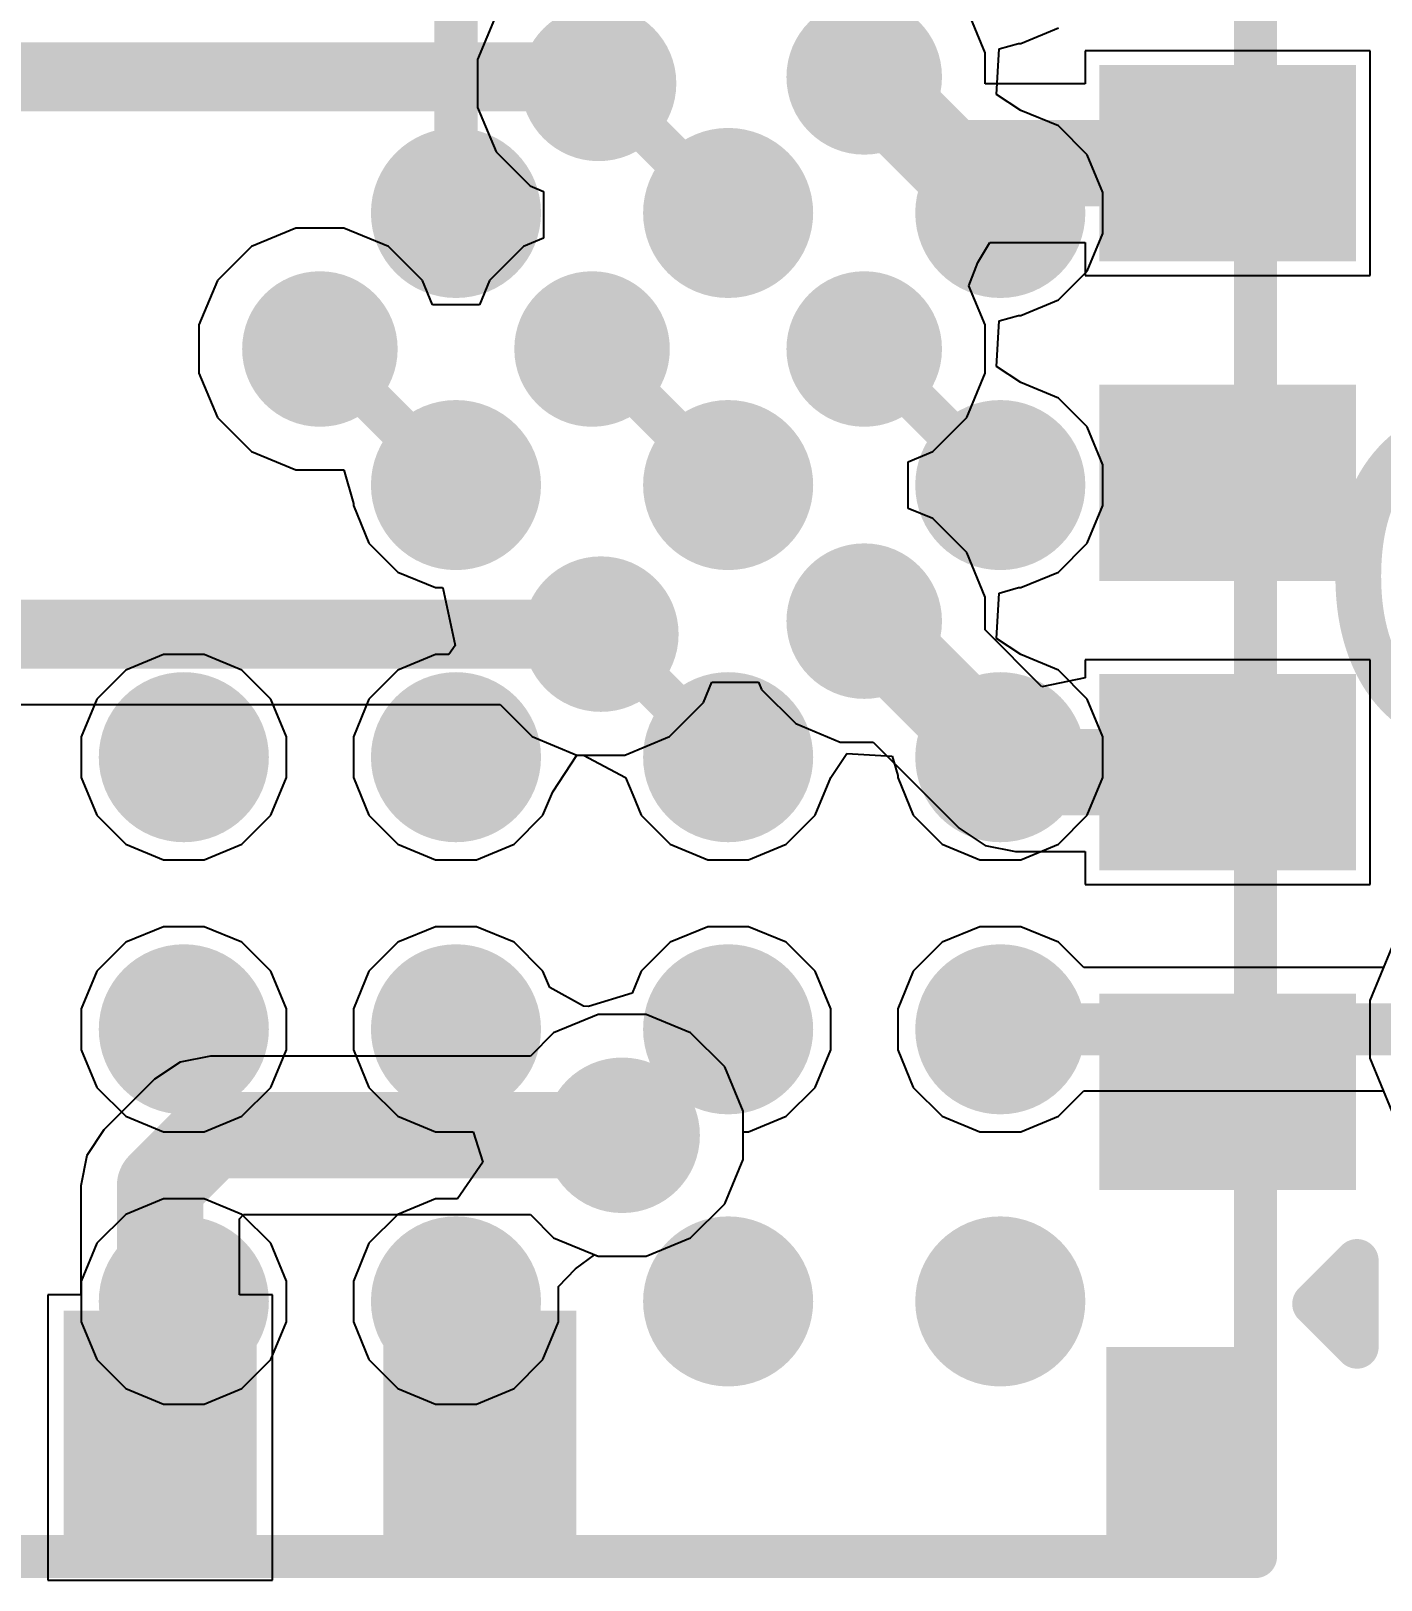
# Model space of a CAD drawing. Header units: millimetres. Extents: x -12 to 5428, y 0 to 5422.
# Drawn here: x 30.658 to 34.626, y 3.894 to 8.448 of the extents above; entities that cross this region are included whole.
import ezdxf

# ---------------------------------------------------------------- set-up
doc = ezdxf.new("R2010")
doc.units = ezdxf.units.MM
for name, color, linetype in [('BottomLayer', 5, 'Continuous'), ('BottomPaste', 16, 'Continuous'), ('BottomSolder', 6, 'Continuous'), ('TopLayer', 1, 'Continuous'), ('TopOverlay', 2, 'Continuous'), ('TopPaste', 8, 'Continuous'), ('TopSolder', 216, 'Continuous'), ('ViaHoleLayer', 16, 'Continuous')]:
    doc.layers.add(name, color=color, linetype=linetype)
doc.styles.add('Arial', font='', dxfattribs={"height": 0.2})
doc.styles.get('Arial').set_extended_font_data('Arial')

# ---------------------------------------------------------------- blocks, each defined once
blk = doc.blocks.new('180_FCBGA__15X15__2')
at = {"layer": 'TopLayer'}
h = blk.add_hatch(color=1, dxfattribs=at)
edge = h.paths.add_edge_path()
edge.add_arc((-6.79999656, 6.800001640000001), 0.1999996, 0, 360)
h = blk.add_hatch(color=1, dxfattribs=at)
edge = h.paths.add_edge_path()
edge.add_arc((-5.99999816, 6.800001640000001), 0.1999996, 0, 360)
h = blk.add_hatch(color=1, dxfattribs=at)
edge = h.paths.add_edge_path()
edge.add_arc((-5.199997219999999, 6.800001640000001), 0.1999996, 0, 360)
h = blk.add_hatch(color=1, dxfattribs=at)
edge = h.paths.add_edge_path()
edge.add_arc((-4.39999628, 6.800001640000001), 0.1999996, 0, 360)
h = blk.add_hatch(color=1, dxfattribs=at)
edge = h.paths.add_edge_path()
edge.add_arc((-6.79999656, 6.00000324), 0.1999996, 0, 360)
h = blk.add_hatch(color=1, dxfattribs=at)
edge = h.paths.add_edge_path()
edge.add_arc((-5.99999816, 6.00000324), 0.1999996, 0, 360)
h = blk.add_hatch(color=1, dxfattribs=at)
edge = h.paths.add_edge_path()
edge.add_arc((-5.199997219999999, 6.00000324), 0.1999996, 0, 360)
h = blk.add_hatch(color=1, dxfattribs=at)
edge = h.paths.add_edge_path()
edge.add_arc((-4.39999628, 6.00000324), 0.1999996, 0, 360)
h = blk.add_hatch(color=1, dxfattribs=at)
edge = h.paths.add_edge_path()
edge.add_arc((-6.79999656, 5.2000023), 0.1999996, 0, 360)
h = blk.add_hatch(color=1, dxfattribs=at)
edge = h.paths.add_edge_path()
edge.add_arc((-5.99999816, 5.2000023), 0.1999996, 0, 360)
h = blk.add_hatch(color=1, dxfattribs=at)
edge = h.paths.add_edge_path()
edge.add_arc((-5.199997219999999, 5.2000023), 0.1999996, 0, 360)
h = blk.add_hatch(color=1, dxfattribs=at)
edge = h.paths.add_edge_path()
edge.add_arc((-4.39999628, 5.2000023), 0.1999996, 0, 360)
h = blk.add_hatch(color=1, dxfattribs=at)
edge = h.paths.add_edge_path()
edge.add_arc((-6.79999656, 4.40000136), 0.1999996, 0, 360)
h = blk.add_hatch(color=1, dxfattribs=at)
edge = h.paths.add_edge_path()
edge.add_arc((-5.99999816, 4.40000136), 0.1999996, 0, 360)
h = blk.add_hatch(color=1, dxfattribs=at)
edge = h.paths.add_edge_path()
edge.add_arc((-5.199997219999999, 4.40000136), 0.1999996, 0, 360)
h = blk.add_hatch(color=1, dxfattribs=at)
edge = h.paths.add_edge_path()
edge.add_arc((-6.79999656, 3.60000296), 0.1999996, 0, 360)
h = blk.add_hatch(color=1, dxfattribs=at)
edge = h.paths.add_edge_path()
edge.add_arc((-5.99999816, 3.60000296), 0.1999996, 0, 360)
h = blk.add_hatch(color=1, dxfattribs=at)
edge = h.paths.add_edge_path()
edge.add_arc((-5.199997219999999, 3.60000296), 0.1999996, 0, 360)
at = {"layer": 'TopOverlay'}
blk.add_hatch(color=2, dxfattribs=at).paths.add_polyline_path([(-7.549977279999999, 6.9341873), (-7.11197968, 6.9341873), (-7.11197968, 7.549984899999999), (-7.549977279999999, 7.549984899999999)])
at = {"layer": 'TopPaste'}
h = blk.add_hatch(color=8, dxfattribs=at)
edge = h.paths.add_edge_path()
edge.add_arc((-6.79999656, 6.800001640000001), 0.1999996, 0, 360)
h = blk.add_hatch(color=8, dxfattribs=at)
edge = h.paths.add_edge_path()
edge.add_arc((-5.99999816, 6.800001640000001), 0.1999996, 0, 360)
h = blk.add_hatch(color=8, dxfattribs=at)
edge = h.paths.add_edge_path()
edge.add_arc((-5.199997219999999, 6.800001640000001), 0.1999996, 0, 360)
h = blk.add_hatch(color=8, dxfattribs=at)
edge = h.paths.add_edge_path()
edge.add_arc((-4.39999628, 6.800001640000001), 0.1999996, 0, 360)
h = blk.add_hatch(color=8, dxfattribs=at)
edge = h.paths.add_edge_path()
edge.add_arc((-6.79999656, 6.00000324), 0.1999996, 0, 360)
h = blk.add_hatch(color=8, dxfattribs=at)
edge = h.paths.add_edge_path()
edge.add_arc((-5.99999816, 6.00000324), 0.1999996, 0, 360)
h = blk.add_hatch(color=8, dxfattribs=at)
edge = h.paths.add_edge_path()
edge.add_arc((-5.199997219999999, 6.00000324), 0.1999996, 0, 360)
h = blk.add_hatch(color=8, dxfattribs=at)
edge = h.paths.add_edge_path()
edge.add_arc((-4.39999628, 6.00000324), 0.1999996, 0, 360)
h = blk.add_hatch(color=8, dxfattribs=at)
edge = h.paths.add_edge_path()
edge.add_arc((-6.79999656, 5.2000023), 0.1999996, 0, 360)
h = blk.add_hatch(color=8, dxfattribs=at)
edge = h.paths.add_edge_path()
edge.add_arc((-5.99999816, 5.2000023), 0.1999996, 0, 360)
h = blk.add_hatch(color=8, dxfattribs=at)
edge = h.paths.add_edge_path()
edge.add_arc((-5.199997219999999, 5.2000023), 0.1999996, 0, 360)
h = blk.add_hatch(color=8, dxfattribs=at)
edge = h.paths.add_edge_path()
edge.add_arc((-4.39999628, 5.2000023), 0.1999996, 0, 360)
h = blk.add_hatch(color=8, dxfattribs=at)
edge = h.paths.add_edge_path()
edge.add_arc((-6.79999656, 4.40000136), 0.1999996, 0, 360)
h = blk.add_hatch(color=8, dxfattribs=at)
edge = h.paths.add_edge_path()
edge.add_arc((-5.99999816, 4.40000136), 0.1999996, 0, 360)
h = blk.add_hatch(color=8, dxfattribs=at)
edge = h.paths.add_edge_path()
edge.add_arc((-5.199997219999999, 4.40000136), 0.1999996, 0, 360)
h = blk.add_hatch(color=8, dxfattribs=at)
edge = h.paths.add_edge_path()
edge.add_arc((-6.79999656, 3.60000296), 0.1999996, 0, 360)
h = blk.add_hatch(color=8, dxfattribs=at)
edge = h.paths.add_edge_path()
edge.add_arc((-5.99999816, 3.60000296), 0.1999996, 0, 360)
h = blk.add_hatch(color=8, dxfattribs=at)
edge = h.paths.add_edge_path()
edge.add_arc((-5.199997219999999, 3.60000296), 0.1999996, 0, 360)
at = {"layer": 'TopOverlay', "const_width": 0.127}
for points in [[(-7.5499976, 7.55000268), (-7.5499976, -7.5499976)], [(7.55000268, 7.55000268), (-7.5499976, 7.55000268)], [(-7.721597459999999, 6.80720254), (-7.84859746, 6.93420254)], [(-7.84859746, 6.93420254), (-7.84859746, 6.68020254)], [(-7.721597459999999, 6.80720254), (-7.84859746, 6.68020254)]]:
    blk.add_lwpolyline(points, dxfattribs=at)
at = {"layer": 'TopOverlay', "const_width": 0.0635}
for points in [[(-7.581747599999999, 7.55000268, 1), (-7.518247599999999, 7.55000268, 1)], [(-7.581747599999999, 7.55000268, 1), (-7.518247599999999, 7.55000268, 1)], [(-7.88034746, 6.93420254, 1), (-7.81684746, 6.93420254, 1)], [(-7.88034746, 6.93420254, 1), (-7.81684746, 6.93420254, 1)], [(-7.75334746, 6.80720254, 1), (-7.68984746, 6.80720254, 1)], [(-7.75334746, 6.80720254, 1), (-7.68984746, 6.80720254, 1)], [(-7.88034746, 6.68020254, 1), (-7.81684746, 6.68020254, 1)], [(-7.88034746, 6.68020254, 1), (-7.81684746, 6.68020254, 1)]]:
    blk.add_lwpolyline(points, format="xyb", close=True, dxfattribs=at)
at = {"layer": 'TopSolder'}
for points, const_width in [([(-6.674995539999999, 6.800001640000001, 1), (-6.924997579999999, 6.800001640000001, 1)], 0.2499995), ([(-5.87499714, 6.800001640000001, 1), (-6.12499918, 6.800001640000001, 1)], 0.2499995), ([(-5.0749962, 6.800001640000001, 1), (-5.324998239999999, 6.800001640000001, 1)], 0.2499995), ([(-4.27499526, 6.800001640000001, 1), (-4.5249973, 6.800001640000001, 1)], 0.2499995), ([(-6.98749682, 6.800001640000001, 1), (-6.86249834, 6.800001640000001, 1)], 0.12499848), ([(-6.73749478, 6.800001640000001, 1), (-6.6124963, 6.800001640000001, 1)], 0.12499848), ([(-6.18749842, 6.800001640000001, 1), (-6.062499939999999, 6.800001640000001, 1)], 0.12499848), ([(-5.937496379999999, 6.800001640000001, 1), (-5.812497899999999, 6.800001640000001, 1)], 0.12499848), ([(-5.38749748, 6.800001640000001, 1), (-5.262499, 6.800001640000001, 1)], 0.12499848), ([(-5.137495439999999, 6.800001640000001, 1), (-5.01249696, 6.800001640000001, 1)], 0.12499848), ([(-4.58749654, 6.800001640000001, 1), (-4.46249806, 6.800001640000001, 1)], 0.12499848), ([(-4.337494499999999, 6.800001640000001, 1), (-4.21249602, 6.800001640000001, 1)], 0.12499848), ([(-6.674995539999999, 6.00000324, 1), (-6.924997579999999, 6.00000324, 1)], 0.2499995), ([(-5.87499714, 6.00000324, 1), (-6.12499918, 6.00000324, 1)], 0.2499995), ([(-5.0749962, 6.00000324, 1), (-5.324998239999999, 6.00000324, 1)], 0.2499995), ([(-4.27499526, 6.00000324, 1), (-4.5249973, 6.00000324, 1)], 0.2499995), ([(-6.98749682, 6.00000324, 1), (-6.86249834, 6.00000324, 1)], 0.12499848), ([(-6.73749478, 6.00000324, 1), (-6.6124963, 6.00000324, 1)], 0.12499848), ([(-6.18749842, 6.00000324, 1), (-6.062499939999999, 6.00000324, 1)], 0.12499848), ([(-5.937496379999999, 6.00000324, 1), (-5.812497899999999, 6.00000324, 1)], 0.12499848), ([(-5.38749748, 6.00000324, 1), (-5.262499, 6.00000324, 1)], 0.12499848), ([(-5.137495439999999, 6.00000324, 1), (-5.01249696, 6.00000324, 1)], 0.12499848), ([(-4.58749654, 6.00000324, 1), (-4.46249806, 6.00000324, 1)], 0.12499848), ([(-4.337494499999999, 6.00000324, 1), (-4.21249602, 6.00000324, 1)], 0.12499848), ([(-6.674995539999999, 5.2000023, 1), (-6.924997579999999, 5.2000023, 1)], 0.2499995), ([(-5.87499714, 5.2000023, 1), (-6.12499918, 5.2000023, 1)], 0.2499995), ([(-5.0749962, 5.2000023, 1), (-5.324998239999999, 5.2000023, 1)], 0.2499995), ([(-4.27499526, 5.2000023, 1), (-4.5249973, 5.2000023, 1)], 0.2499995), ([(-6.98749682, 5.2000023, 1), (-6.86249834, 5.2000023, 1)], 0.12499848), ([(-6.73749478, 5.2000023, 1), (-6.6124963, 5.2000023, 1)], 0.12499848), ([(-6.18749842, 5.2000023, 1), (-6.062499939999999, 5.2000023, 1)], 0.12499848), ([(-5.937496379999999, 5.2000023, 1), (-5.812497899999999, 5.2000023, 1)], 0.12499848), ([(-5.38749748, 5.2000023, 1), (-5.262499, 5.2000023, 1)], 0.12499848), ([(-5.137495439999999, 5.2000023, 1), (-5.01249696, 5.2000023, 1)], 0.12499848), ([(-4.58749654, 5.2000023, 1), (-4.46249806, 5.2000023, 1)], 0.12499848), ([(-4.337494499999999, 5.2000023, 1), (-4.21249602, 5.2000023, 1)], 0.12499848), ([(-6.674995539999999, 4.40000136, 1), (-6.924997579999999, 4.40000136, 1)], 0.2499995), ([(-5.87499714, 4.40000136, 1), (-6.12499918, 4.40000136, 1)], 0.2499995), ([(-5.0749962, 4.40000136, 1), (-5.324998239999999, 4.40000136, 1)], 0.2499995), ([(-6.98749682, 4.40000136, 1), (-6.86249834, 4.40000136, 1)], 0.12499848), ([(-6.73749478, 4.40000136, 1), (-6.6124963, 4.40000136, 1)], 0.12499848), ([(-6.18749842, 4.40000136, 1), (-6.062499939999999, 4.40000136, 1)], 0.12499848), ([(-5.937496379999999, 4.40000136, 1), (-5.812497899999999, 4.40000136, 1)], 0.12499848), ([(-5.38749748, 4.40000136, 1), (-5.262499, 4.40000136, 1)], 0.12499848), ([(-5.137495439999999, 4.40000136, 1), (-5.01249696, 4.40000136, 1)], 0.12499848), ([(-6.674995539999999, 3.60000296, 1), (-6.924997579999999, 3.60000296, 1)], 0.2499995), ([(-5.87499714, 3.60000296, 1), (-6.12499918, 3.60000296, 1)], 0.2499995), ([(-5.0749962, 3.60000296, 1), (-5.324998239999999, 3.60000296, 1)], 0.2499995), ([(-6.98749682, 3.60000296, 1), (-6.86249834, 3.60000296, 1)], 0.12499848), ([(-6.73749478, 3.60000296, 1), (-6.6124963, 3.60000296, 1)], 0.12499848), ([(-6.18749842, 3.60000296, 1), (-6.062499939999999, 3.60000296, 1)], 0.12499848), ([(-5.937496379999999, 3.60000296, 1), (-5.812497899999999, 3.60000296, 1)], 0.12499848), ([(-5.38749748, 3.60000296, 1), (-5.262499, 3.60000296, 1)], 0.12499848), ([(-5.137495439999999, 3.60000296, 1), (-5.01249696, 3.60000296, 1)], 0.12499848)]:
    blk.add_lwpolyline(points, format="xyb", close=True, dxfattribs=dict(at, const_width=const_width))
blk = doc.blocks.new('R___0402_B_83')
at = {"layer": 'BottomLayer'}
for points in [[(-0.2412872999999999, 0.3175177799999999), (-0.2412873000000001, -0.31748222), (-0.6984872999999999, -0.3174822199999999), (-0.6984872999999999, 0.31751778)], [(0.6985127, 0.3175177799999999), (0.6985127, -0.31748222), (0.2413126999999999, -0.3174822199999999), (0.2413127000000001, 0.31751778)]]:
    blk.add_hatch(color=5, dxfattribs=at).paths.add_polyline_path(points)
at = {"layer": 'BottomPaste'}
for points in [[(-0.2412872999999999, 0.3175177799999999), (-0.2412873000000001, -0.31748222), (-0.6984872999999999, -0.3174822199999999), (-0.6984872999999999, 0.31751778)], [(0.6985127, 0.3175177799999999), (0.6985127, -0.31748222), (0.2413126999999999, -0.3174822199999999), (0.2413127000000001, 0.31751778)]]:
    blk.add_hatch(color=16, dxfattribs=at).paths.add_polyline_path(points)
at = {"layer": 'BottomSolder'}
for points in [[(-0.1862861399999999, 0.3725189399999999), (-0.1862861400000001, -0.37248338), (-0.75348846, -0.3724833799999999), (-0.75348846, 0.3725189400000001)], [(0.7535138599999999, 0.3725189399999999), (0.7535138599999999, -0.37248338), (0.1863115399999999, -0.3724833799999999), (0.1863115400000001, 0.3725189400000001)]]:
    blk.add_hatch(color=6, dxfattribs=at).paths.add_polyline_path(points)
blk = doc.blocks.new('C___0402_B_145')
at = {"layer": 'BottomLayer'}
for points in [[(-0.24128222, 0.31751524), (-0.24128222, -0.31748476), (-0.6984822199999999, -0.31748476), (-0.6984822199999999, 0.31751524)], [(0.69851778, 0.31751524), (0.69851778, -0.31748476), (0.24131778, -0.31748476), (0.24131778, 0.31751524)]]:
    blk.add_hatch(color=5, dxfattribs=at).paths.add_polyline_path(points)
at = {"layer": 'BottomPaste'}
for points in [[(-0.24128222, 0.31751524), (-0.24128222, -0.31748476), (-0.6984822199999999, -0.31748476), (-0.6984822199999999, 0.31751524)], [(0.69851778, 0.31751524), (0.69851778, -0.31748476), (0.24131778, -0.31748476), (0.24131778, 0.31751524)]]:
    blk.add_hatch(color=16, dxfattribs=at).paths.add_polyline_path(points)
at = {"layer": 'BottomSolder'}
for points in [[(-0.18128234, 0.37751512), (-0.18128234, -0.37748464), (-0.7584820999999999, -0.37748464), (-0.7584820999999999, 0.37751512)], [(0.75851766, 0.37751512), (0.75851766, -0.37748464), (0.1813179, -0.37748464), (0.1813178999999999, 0.37751512)]]:
    blk.add_hatch(color=6, dxfattribs=at).paths.add_polyline_path(points)
blk = doc.blocks.new('C___0402_B_146')
at = {"layer": 'BottomLayer'}
for points in [[(-0.2412873, 0.31751524), (-0.2412873, -0.31748476), (-0.6984872999999999, -0.31748476), (-0.6984872999999999, 0.31751524)], [(0.6985127, 0.31751524), (0.6985127, -0.31748476), (0.2413127, -0.31748476), (0.2413126999999999, 0.31751524)]]:
    blk.add_hatch(color=5, dxfattribs=at).paths.add_polyline_path(points)
at = {"layer": 'BottomPaste'}
for points in [[(-0.2412873, 0.31751524), (-0.2412873, -0.31748476), (-0.6984872999999999, -0.31748476), (-0.6984872999999999, 0.31751524)], [(0.6985127, 0.31751524), (0.6985127, -0.31748476), (0.2413127, -0.31748476), (0.2413126999999999, 0.31751524)]]:
    blk.add_hatch(color=16, dxfattribs=at).paths.add_polyline_path(points)
at = {"layer": 'BottomSolder'}
for points in [[(-0.18128742, 0.37751512), (-0.1812874199999999, -0.37748464), (-0.75848718, -0.37748464), (-0.75848718, 0.37751512)], [(0.7585125799999999, 0.37751512), (0.7585125799999999, -0.37748464), (0.18131282, -0.37748464), (0.18131282, 0.37751512)]]:
    blk.add_hatch(color=6, dxfattribs=at).paths.add_polyline_path(points)

msp = doc.modelspace()

# ---------------------------------------------------------------- hatches: boundary and pattern name
at = {"layer": 'BottomLayer'}
h = msp.add_hatch(color=5, dxfattribs=at)
edge = h.paths.add_edge_path()
edge.add_arc((32.32631076, 8.29369436), 0.2286, 0, 360)
h = msp.add_hatch(color=5, dxfattribs=at)
edge = h.paths.add_edge_path()
edge.add_arc((33.10720836, 8.312795159999999), 0.2286, 0, 360)
h = msp.add_hatch(color=5, dxfattribs=at)
edge = h.paths.add_edge_path()
edge.add_arc((31.50721155999999, 7.512796760000001), 0.2286, 0, 360)
h = msp.add_hatch(color=5, dxfattribs=at)
edge = h.paths.add_edge_path()
edge.add_arc((32.30720996, 7.512796760000001), 0.2286, 0, 360)
h = msp.add_hatch(color=5, dxfattribs=at)
edge = h.paths.add_edge_path()
edge.add_arc((33.10720836, 7.512796760000001), 0.2286, 0, 360)
h = msp.add_hatch(color=5, dxfattribs=at)
edge = h.paths.add_edge_path()
edge.add_arc((33.10720836, 6.71279836), 0.2286, 0, 360)
h = msp.add_hatch(color=5, dxfattribs=at)
edge = h.paths.add_edge_path()
edge.add_arc((32.33301636, 6.674596759999999), 0.2286, 0, 360)
h = msp.add_hatch(color=5, dxfattribs=at)
edge = h.paths.add_edge_path()
edge.add_arc((32.39559434, 5.20118594), 0.2286, 0, 360)
at = {"layer": 'TopLayer'}
h = msp.add_hatch(color=1, dxfattribs=at)
edge = h.paths.add_edge_path()
edge.add_arc((32.32631076, 8.29369436), 0.2286, 0, 360)
h = msp.add_hatch(color=1, dxfattribs=at)
edge = h.paths.add_edge_path()
edge.add_arc((33.10720836, 8.312795159999999), 0.2286, 0, 360)
h = msp.add_hatch(color=1, dxfattribs=at)
edge = h.paths.add_edge_path()
edge.add_arc((31.50721155999999, 7.512796760000001), 0.2286, 0, 360)
h = msp.add_hatch(color=1, dxfattribs=at)
edge = h.paths.add_edge_path()
edge.add_arc((32.30720996, 7.512796760000001), 0.2286, 0, 360)
h = msp.add_hatch(color=1, dxfattribs=at)
edge = h.paths.add_edge_path()
edge.add_arc((33.10720836, 7.512796760000001), 0.2286, 0, 360)
h = msp.add_hatch(color=1, dxfattribs=at)
edge = h.paths.add_edge_path()
edge.add_arc((33.10720836, 6.71279836), 0.2286, 0, 360)
h = msp.add_hatch(color=1, dxfattribs=at)
edge = h.paths.add_edge_path()
edge.add_arc((32.33301636, 6.674596759999999), 0.2286, 0, 360)
h = msp.add_hatch(color=1, dxfattribs=at)
edge = h.paths.add_edge_path()
edge.add_arc((32.39559434, 5.20118594), 0.2286, 0, 360)
at = {"layer": 'ViaHoleLayer'}
h = msp.add_hatch(color=16, dxfattribs=at)
edge = h.paths.add_edge_path()
edge.add_arc((32.32631076, 8.29369436), 0.1016, 0, 360)
h = msp.add_hatch(color=16, dxfattribs=at)
edge = h.paths.add_edge_path()
edge.add_arc((33.10720836, 8.312795159999999), 0.1016, 0, 360)
h = msp.add_hatch(color=16, dxfattribs=at)
edge = h.paths.add_edge_path()
edge.add_arc((31.50721155999999, 7.512796760000001), 0.1016, 0, 360)
h = msp.add_hatch(color=16, dxfattribs=at)
edge = h.paths.add_edge_path()
edge.add_arc((32.30720996, 7.512796760000001), 0.1016, 0, 360)
h = msp.add_hatch(color=16, dxfattribs=at)
edge = h.paths.add_edge_path()
edge.add_arc((33.10720836, 7.512796760000001), 0.1016, 0, 360)
h = msp.add_hatch(color=16, dxfattribs=at)
edge = h.paths.add_edge_path()
edge.add_arc((33.10720836, 6.71279836), 0.1016, 0, 360)
h = msp.add_hatch(color=16, dxfattribs=at)
edge = h.paths.add_edge_path()
edge.add_arc((32.33301636, 6.674596759999999), 0.1016, 0, 360)
h = msp.add_hatch(color=16, dxfattribs=at)
edge = h.paths.add_edge_path()
edge.add_arc((32.39559434, 5.20118594), 0.1016, 0, 360)

# ---------------------------------------------------------------- linework, layer by layer
at = {"layer": 'BottomLayer'}
for p, q in [((33.46280836, 8.38352908), (33.4086708, 8.51422732)), ((33.46280836, 8.29197478), (33.46280836, 8.38352908)), ((34.59478476, 8.38909676), (33.75658476, 8.38909676)), ((33.75658476, 8.38909676), (33.75658476, 8.29197478)), ((34.59478476, 7.728696759999999), (34.59478476, 8.38909676)), ((33.75658476, 8.29197478), (33.46280836, 8.29197478)), ((33.44074845999999, 7.766855179999999), (33.47668692, 7.82581874)), ((33.47668692, 7.82581874), (33.75658476, 7.82581874)), ((33.75658476, 7.82581874), (33.75658476, 7.728696759999999)), ((33.41505382, 7.69881874), (33.44074845999999, 7.766855179999999)), ((33.46280836, 7.58353068), (33.41505382, 7.69881874)), ((33.75658476, 7.728696759999999), (34.59478476, 7.728696759999999)), ((33.46280836, 7.442062839999999), (33.46280836, 7.58353068)), ((33.4086708, 7.3113646), (33.46280836, 7.442062839999999)), ((33.30864052, 7.21133432), (33.4086708, 7.3113646)), ((33.2366874, 7.181529960000001), (33.30864052, 7.21133432)), ((33.2366874, 7.04406516), (33.2366874, 7.181529960000001)), ((33.30864052, 7.0142608), (33.2366874, 7.04406516)), ((33.4086708, 6.914230519999999), (33.30864052, 7.0142608)), ((33.46280836, 6.783532279999999), (33.4086708, 6.914230519999999)), ((33.46280836, 6.68681924), (33.46280836, 6.783532279999999)), ((33.62958475999999, 6.520042839999999), (33.46280836, 6.68681924)), ((34.59478476, 6.598701559999999), (33.75658476, 6.598701559999999)), ((33.75658476, 6.598701559999999), (33.75658476, 6.54615658)), ((34.59478476, 5.93830156), (34.59478476, 6.598701559999999)), ((32.6344788, 6.4731646), (32.65929206, 6.533067959999999)), ((32.65929206, 6.533067959999999), (32.79675686, 6.533067959999999)), ((32.79675686, 6.533067959999999), (32.80574592, 6.511366199999999)), ((33.75658476, 6.54615658), (33.62958475999999, 6.520042839999999)), ((30.14978476, 6.467416579999999), (32.03730194, 6.467416579999999)), ((32.03730194, 6.467416579999999), (32.1315842, 6.373134319999999)), ((32.53444852, 6.373134319999999), (32.6344788, 6.4731646)), ((32.80574592, 6.511366199999999), (32.9057762, 6.411335919999999)), ((32.9057762, 6.411335919999999), (33.03647444, 6.357198359999999)), ((32.1315842, 6.373134319999999), (32.26228244, 6.31899676)), ((32.40375028, 6.31899676), (32.53444852, 6.373134319999999)), ((33.03647444, 6.357198359999999), (33.13318748, 6.357198359999999)), ((33.13318748, 6.357198359999999), (33.38669471999999, 6.10369112)), ((32.26228244, 6.31899676), (32.40375028, 6.31899676)), ((33.38669471999999, 6.10369112), (33.46230798, 6.053165439999999)), ((33.46230798, 6.053165439999999), (33.55150516, 6.035423539999999)), ((33.55150516, 6.035423539999999), (33.75658476, 6.035423539999999)), ((33.75658476, 6.035423539999999), (33.75658476, 5.93830156)), ((33.75658476, 5.93830156), (34.59478476, 5.93830156)), ((34.65839652, 5.7546748), (34.59338776, 5.59773582)), ((32.32486041999999, 5.556785939999999), (32.19416218, 5.502648379999999)), ((32.46632826, 5.556785939999999), (32.32486041999999, 5.556785939999999)), ((32.5970265, 5.502648379999999), (32.46632826, 5.556785939999999)), ((34.59338776, 5.59773582), (34.59338776, 5.4278657)), ((32.19416218, 5.502648379999999), (32.12577776, 5.43426396)), ((32.69705678, 5.4026181), (32.5970265, 5.502648379999999)), ((31.18610222, 5.43426396), (31.09690758, 5.416522059999999)), ((32.12577776, 5.43426396), (31.18610222, 5.43426396)), ((34.59338776, 5.4278657), (34.65839652, 5.270926719999999)), ((31.09690758, 5.416522059999999), (31.02129178, 5.365996379999999)), ((32.75119434, 5.27191986), (32.69705678, 5.4026181)), ((31.02129178, 5.365996379999999), (30.87250112, 5.21720572)), ((32.75119434, 5.13045202), (32.75119434, 5.27191986)), ((30.87250112, 5.21720572), (30.82197544, 5.141589919999999)), ((30.82197544, 5.141589919999999), (30.80423353999999, 5.05239528)), ((32.69705678, 4.99975378), (32.75119434, 5.13045202)), ((30.80423353999999, 5.05239528), (30.80423353999999, 4.73190316)), ((31.27038958, 4.955852419999999), (31.28264507999999, 4.96810792)), ((31.28264507999999, 4.96810792), (32.12577776, 4.96810792)), ((32.12577776, 4.96810792), (32.19416218, 4.899723499999999)), ((32.5970265, 4.899723499999999), (32.69705678, 4.99975378)), ((31.27038958, 4.73190316), (31.27038958, 4.955852419999999)), ((32.19416218, 4.899723499999999), (32.32486041999999, 4.845585939999999)), ((32.46632826, 4.845585939999999), (32.5970265, 4.899723499999999)), ((32.32486041999999, 4.845585939999999), (32.46632826, 4.845585939999999)), ((30.80423353999999, 4.73190316), (30.70711156, 4.73190316)), ((30.70711156, 4.73190316), (30.70711156, 3.89370316)), ((31.36751156, 4.73190316), (31.27038958, 4.73190316)), ((31.36751156, 3.89370316), (31.36751156, 4.73190316)), ((30.70711156, 3.89370316), (31.36751156, 3.89370316))]:
    msp.add_line(p, q, dxfattribs=at)
for points, const_width in [([(33.10720836, 8.312795159999999), (33.36110676, 8.05889676)], 0.254), ([(29.21872236, 8.312795159999999), (32.32184036, 8.312795159999999)], 0.2032), ([(33.36110676, 8.05889676), (34.17568476, 8.05889676)], 0.254), ([(33.10720836, 6.71279836), (33.55150516, 6.26850156)], 0.254), ([(30.14978476, 6.674596759999999), (32.33301636, 6.674596759999999)], 0.2032), ([(33.55150516, 6.26850156), (34.17568476, 6.26850156)], 0.254), ([(31.03731156, 5.05239528), (31.18610222, 5.20118594)], 0.254), ([(31.18610222, 5.20118594), (32.39559434, 5.20118594)], 0.254), ([(31.03731156, 4.312803160000001), (31.03731156, 5.05239528)], 0.254)]:
    msp.add_lwpolyline(points, dxfattribs=dict(at, const_width=const_width))
for points, const_width in [([(33.04370836, 8.312795159999999, 1), (33.17070836, 8.312795159999999, 1)], 0.127), ([(32.27104036, 8.312795159999999, 1), (32.37264036, 8.312795159999999, 1)], 0.1016), ([(33.29760676, 8.05889676, 1), (33.42460676, 8.05889676, 1)], 0.127), ([(33.29760676, 8.05889676, 1), (33.42460676, 8.05889676, 1)], 0.127), ([(34.11218476, 8.05889676, 1), (34.23918476, 8.05889676, 1)], 0.127), ([(33.04370836, 6.71279836, 1), (33.17070836, 6.71279836, 1)], 0.127), ([(32.28221636, 6.674596759999999, 1), (32.38381636, 6.674596759999999, 1)], 0.1016), ([(33.48800516, 6.26850156, 1), (33.61500516, 6.26850156, 1)], 0.127), ([(33.48800516, 6.26850156, 1), (33.61500516, 6.26850156, 1)], 0.127), ([(34.11218476, 6.26850156, 1), (34.23918476, 6.26850156, 1)], 0.127), ([(31.12260222, 5.20118594, 1), (31.24960222, 5.20118594, 1)], 0.127), ([(31.12260222, 5.20118594, 1), (31.24960222, 5.20118594, 1)], 0.127), ([(32.33209434, 5.20118594, 1), (32.45909434, 5.20118594, 1)], 0.127), ([(30.97381156, 5.05239528, 1), (31.10081156, 5.05239528, 1)], 0.127), ([(30.97381156, 5.05239528, 1), (31.10081156, 5.05239528, 1)], 0.127), ([(30.97381156, 4.312803160000001, 1), (31.10081156, 4.312803160000001, 1)], 0.127)]:
    msp.add_lwpolyline(points, format="xyb", close=True, dxfattribs=dict(at, const_width=const_width))
at = {"layer": 'TopLayer'}
for p, q in [((32.02484832, 8.49512652), (31.97071076, 8.36442828)), ((33.56718712, 8.41118206), (33.6780378, 8.457097639999999)), ((33.49644812, 8.26136524), (33.50417226, 8.395167359999999)), ((33.50417226, 8.395167359999999), (33.56107588, 8.41118206)), ((33.56107588, 8.41118206), (33.56718712, 8.41118206)), ((31.97071076, 8.36442828), (31.97071076, 8.22296044)), ((33.56718966, 8.21438032), (33.49644812, 8.26136524)), ((31.97071076, 8.22296044), (32.02484832, 8.0922622)), ((33.6780378, 8.16846474), (33.56718966, 8.21438032)), ((33.76287888, 8.083623659999999), (33.6780378, 8.16846474)), ((32.02484832, 8.0922622), (32.1248786, 7.99223192)), ((33.80879446, 7.97277298), (33.76287888, 8.083623659999999)), ((32.1248786, 7.99223192), (32.16422574, 7.975935279999999)), ((32.16422574, 7.975935279999999), (32.16422574, 7.83846794)), ((33.80879446, 7.85278846), (33.80879446, 7.97277298)), ((31.43647764, 7.86839676), (31.3057794, 7.814259199999999)), ((31.57794548, 7.86839676), (31.43647764, 7.86839676)), ((31.70864372, 7.814259199999999), (31.57794548, 7.86839676)), ((32.16422574, 7.83846794), (32.1057778, 7.814259199999999)), ((33.76287888, 7.741937779999999), (33.80879446, 7.85278846)), ((31.3057794, 7.814259199999999), (31.20574912, 7.714228919999999)), ((31.808674, 7.714228919999999), (31.70864372, 7.814259199999999)), ((32.1057778, 7.814259199999999), (32.00574752, 7.714228919999999)), ((31.20574912, 7.714228919999999), (31.15161156, 7.58353068)), ((31.83847836, 7.642275799999999), (31.808674, 7.714228919999999)), ((32.00574752, 7.714228919999999), (31.97594316, 7.642275799999999)), ((33.6780378, 7.6570967), (33.76287888, 7.741937779999999)), ((33.56718712, 7.611181119999999), (33.6780378, 7.6570967)), ((31.97594316, 7.642275799999999), (31.83847836, 7.642275799999999)), ((33.50417226, 7.595168960000001), (33.56107334, 7.611181119999999)), ((33.56107334, 7.611181119999999), (33.56718712, 7.611181119999999)), ((31.15161156, 7.58353068), (31.15161156, 7.442062839999999)), ((33.49645066, 7.461366839999999), (33.50417226, 7.595168960000001)), ((31.15161156, 7.442062839999999), (31.20574912, 7.3113646)), ((33.56718966, 7.41438192), (33.49645066, 7.461366839999999)), ((33.6780378, 7.368466339999999), (33.56718966, 7.41438192)), ((33.76287888, 7.283625259999999), (33.6780378, 7.368466339999999)), ((31.20574912, 7.3113646), (31.3057794, 7.21133432)), ((33.80879446, 7.17277458), (33.76287888, 7.283625259999999)), ((31.3057794, 7.21133432), (31.43647764, 7.15719676)), ((31.43647764, 7.15719676), (31.57794294, 7.15719676)), ((31.57794294, 7.15719676), (31.60559592, 7.05889622)), ((33.80879446, 7.05279006), (33.80879446, 7.17277458)), ((31.60559592, 7.05889622), (31.60559592, 7.05279006)), ((31.60559592, 7.05279006), (31.6515115, 6.94193938)), ((33.76287888, 6.94193938), (33.80879446, 7.05279006)), ((31.6515115, 6.94193938), (31.73635258, 6.8570983)), ((33.6780378, 6.8570983), (33.76287888, 6.94193938)), ((31.73635258, 6.8570983), (31.84720326, 6.811182719999999)), ((33.56718712, 6.811182719999999), (33.6780378, 6.8570983)), ((31.84720326, 6.811182719999999), (31.86722862, 6.811182719999999)), ((31.86722862, 6.811182719999999), (31.86859514, 6.810364839999999)), ((31.86859514, 6.810364839999999), (31.90490952, 6.64070808)), ((33.4964405, 6.66136844), (33.5041621, 6.795168019999999)), ((33.5041621, 6.795168019999999), (33.56107334, 6.811182719999999)), ((33.56107334, 6.811182719999999), (33.56718712, 6.811182719999999)), ((33.56718966, 6.614380979999999), (33.4964405, 6.66136844)), ((31.04720232, 6.614380979999999), (30.93635164, 6.5684654)), ((31.16718684, 6.614380979999999), (31.04720232, 6.614380979999999)), ((31.27803752, 6.5684654), (31.16718684, 6.614380979999999)), ((31.84720326, 6.614380979999999), (31.73635258, 6.5684654)), ((31.88649452, 6.614380979999999), (31.84720326, 6.614380979999999)), ((31.90490952, 6.64070808), (31.88649452, 6.614380979999999)), ((33.6780378, 6.5684654), (33.56718966, 6.614380979999999)), ((30.93635164, 6.5684654), (30.85151056, 6.48362432)), ((31.3628786, 6.48362432), (31.27803752, 6.5684654)), ((31.73635258, 6.5684654), (31.6515115, 6.48362432)), ((33.76287888, 6.48362432), (33.6780378, 6.5684654)), ((30.85151056, 6.48362432), (30.80559498, 6.37277364)), ((31.40879418, 6.37277364), (31.3628786, 6.48362432)), ((31.6515115, 6.48362432), (31.60559592, 6.37277364)), ((33.80879446, 6.37277364), (33.76287888, 6.48362432)), ((30.80559498, 6.37277364), (30.80559498, 6.252789119999999)), ((31.40879418, 6.252789119999999), (31.40879418, 6.37277364)), ((31.60559592, 6.37277364), (31.60559592, 6.252789119999999)), ((33.80879446, 6.252789119999999), (33.80879446, 6.37277364)), ((32.19143422, 6.21087658), (32.26228498, 6.31899676)), ((32.26228498, 6.31899676), (32.28248306, 6.31899676)), ((32.28248306, 6.31899676), (32.40559432, 6.25278658)), ((33.00879606, 6.25278658), (33.05578352, 6.32364242)), ((33.05578352, 6.32364242), (33.18953738, 6.31597416)), ((33.18953738, 6.31597416), (33.20559526, 6.258892739999999)), ((30.80559498, 6.252789119999999), (30.85151056, 6.14193844)), ((31.3628786, 6.14193844), (31.40879418, 6.252789119999999)), ((31.60559592, 6.252789119999999), (31.6515115, 6.14193844)), ((32.40559432, 6.25278658), (32.42677284, 6.201663999999999)), ((32.96288048, 6.14193844), (33.00879606, 6.25278658)), ((33.20559526, 6.258892739999999), (33.20559526, 6.252789119999999)), ((33.20559526, 6.252789119999999), (33.25151084, 6.14193844)), ((33.76287888, 6.14193844), (33.80879446, 6.252789119999999)), ((32.16287954, 6.14193844), (32.19143422, 6.21087658)), ((32.42677284, 6.201663999999999), (32.45151244, 6.14193844)), ((30.85151056, 6.14193844), (30.93635164, 6.057097359999999)), ((31.27803752, 6.057097359999999), (31.3628786, 6.14193844)), ((31.6515115, 6.14193844), (31.73635258, 6.057097359999999)), ((32.07803845999999, 6.057097359999999), (32.16287954, 6.14193844)), ((32.45151244, 6.14193844), (32.53635352, 6.057097359999999)), ((32.8780394, 6.057097359999999), (32.96288048, 6.14193844)), ((33.25151084, 6.14193844), (33.33635192, 6.057097359999999)), ((33.6780378, 6.057097359999999), (33.76287888, 6.14193844)), ((30.93635164, 6.057097359999999), (31.04720232, 6.011181779999999)), ((31.16718684, 6.011181779999999), (31.27803752, 6.057097359999999)), ((31.73635258, 6.057097359999999), (31.84720326, 6.011181779999999)), ((31.96718778, 6.011181779999999), (32.07803845999999, 6.057097359999999)), ((32.53635352, 6.057097359999999), (32.6472042, 6.011181779999999)), ((32.76718872, 6.011181779999999), (32.8780394, 6.057097359999999)), ((33.33635192, 6.057097359999999), (33.4472026, 6.011181779999999)), ((33.56718712, 6.011181779999999), (33.6780378, 6.057097359999999)), ((31.04720232, 6.011181779999999), (31.16718684, 6.011181779999999)), ((31.84720326, 6.011181779999999), (31.96718778, 6.011181779999999)), ((32.6472042, 6.011181779999999), (32.76718872, 6.011181779999999)), ((33.4472026, 6.011181779999999), (33.56718712, 6.011181779999999)), ((31.04720232, 5.81438004), (30.93635164, 5.76846446)), ((31.16718684, 5.81438004), (31.04720232, 5.81438004)), ((31.27803752, 5.76846446), (31.16718684, 5.81438004)), ((31.84720326, 5.81438004), (31.73635258, 5.76846446)), ((31.96718778, 5.81438004), (31.84720326, 5.81438004)), ((32.07803845999999, 5.76846446), (31.96718778, 5.81438004)), ((32.6472042, 5.81438004), (32.53635352, 5.76846446)), ((32.76718872, 5.81438004), (32.6472042, 5.81438004)), ((32.8780394, 5.76846446), (32.76718872, 5.81438004)), ((33.4472026, 5.81438004), (33.33635192, 5.76846446)), ((33.56718712, 5.81438004), (33.4472026, 5.81438004)), ((33.6780378, 5.76846446), (33.56718712, 5.81438004)), ((30.93635164, 5.76846446), (30.85151056, 5.68362338)), ((31.3628786, 5.68362338), (31.27803752, 5.76846446)), ((31.73635258, 5.76846446), (31.6515115, 5.68362338)), ((32.16287954, 5.68362338), (32.07803845999999, 5.76846446)), ((32.53635352, 5.76846446), (32.45151244, 5.68362338)), ((32.96288048, 5.68362338), (32.8780394, 5.76846446)), ((33.33635192, 5.76846446), (33.25151084, 5.68362338)), ((33.75241916, 5.694083099999999), (33.6780378, 5.76846446)), ((34.63329878, 5.694083099999999), (33.75241916, 5.694083099999999)), ((30.85151056, 5.68362338), (30.80559498, 5.5727727)), ((31.40879418, 5.5727727), (31.3628786, 5.68362338)), ((31.6515115, 5.68362338), (31.60559592, 5.5727727)), ((32.18284394, 5.63542434), (32.16287954, 5.68362338)), ((32.45151244, 5.68362338), (32.42493896, 5.619468059999999)), ((33.00879606, 5.5727727), (32.96288048, 5.68362338)), ((33.25151084, 5.68362338), (33.20559526, 5.5727727)), ((32.28184044, 5.5806086), (32.18284394, 5.63542434)), ((32.42493896, 5.619468059999999), (32.29669182, 5.579668799999999)), ((30.80559498, 5.5727727), (30.80559498, 5.45278818)), ((31.40879418, 5.45278818), (31.40879418, 5.5727727)), ((31.60559592, 5.5727727), (31.60559592, 5.45278818)), ((32.29669182, 5.579668799999999), (32.28184044, 5.5806086)), ((33.00879606, 5.45278818), (33.00879606, 5.5727727)), ((33.20559526, 5.5727727), (33.20559526, 5.45278818)), ((30.80559498, 5.45278818), (30.85151056, 5.3419375)), ((31.3628786, 5.3419375), (31.40879418, 5.45278818)), ((31.60559592, 5.45278818), (31.6515115, 5.3419375)), ((32.96288048, 5.3419375), (33.00879606, 5.45278818)), ((33.20559526, 5.45278818), (33.25151084, 5.3419375)), ((30.85151056, 5.3419375), (30.93635164, 5.25709642)), ((31.27803752, 5.25709642), (31.3628786, 5.3419375)), ((31.6515115, 5.3419375), (31.73635258, 5.25709642)), ((32.8780394, 5.25709642), (32.96288048, 5.3419375)), ((33.25151084, 5.3419375), (33.33635192, 5.25709642)), ((33.6780378, 5.25709642), (33.7524598, 5.33151842)), ((33.7524598, 5.33151842), (34.63329878, 5.33151842)), ((30.93635164, 5.25709642), (31.04720232, 5.21118084)), ((31.16718684, 5.21118084), (31.27803752, 5.25709642)), ((31.73635258, 5.25709642), (31.84720326, 5.21118084)), ((32.76718872, 5.21118084), (32.8780394, 5.25709642)), ((33.33635192, 5.25709642), (33.4472026, 5.21118084)), ((33.56718712, 5.21118084), (33.6780378, 5.25709642)), ((31.04720232, 5.21118084), (31.16718684, 5.21118084)), ((31.84720326, 5.21118084), (31.95750022, 5.21118084)), ((31.95750022, 5.21118084), (31.98596092, 5.12198874)), ((32.75119434, 5.13045202), (32.75119434, 5.21118084)), ((32.75119434, 5.21118084), (32.76718872, 5.21118084)), ((33.4472026, 5.21118084), (33.56718712, 5.21118084)), ((31.98596092, 5.12198874), (31.91191484, 5.01438164)), ((32.69705678, 4.99975378), (32.75119434, 5.13045202)), ((31.04720232, 5.01438164), (30.93635164, 4.96846606)), ((31.16718684, 5.01438164), (31.04720232, 5.01438164)), ((31.27803752, 4.96846606), (31.16718684, 5.01438164)), ((31.84720326, 5.01438164), (31.73635258, 4.96846606)), ((31.91191484, 5.01438164), (31.84720326, 5.01438164)), ((30.93635164, 4.96846606), (30.85151056, 4.88362498)), ((31.3628786, 4.88362498), (31.27803752, 4.96846606)), ((31.73635258, 4.96846606), (31.6515115, 4.88362498)), ((32.5970265, 4.899723499999999), (32.69705678, 4.99975378)), ((30.85151056, 4.88362498), (30.80559498, 4.7727743)), ((31.40879418, 4.7727743), (31.3628786, 4.88362498)), ((31.6515115, 4.88362498), (31.60559592, 4.7727743)), ((32.46632826, 4.845585939999999), (32.5970265, 4.899723499999999)), ((32.25836576, 4.809045499999999), (32.3142864, 4.8499649)), ((32.3142864, 4.8499649), (32.32486041999999, 4.845585939999999)), ((32.32486041999999, 4.845585939999999), (32.46632826, 4.845585939999999)), ((32.20879512, 4.75619572), (32.25836576, 4.809045499999999)), ((30.80559498, 4.7727743), (30.80559498, 4.65278978)), ((31.40879418, 4.65278978), (31.40879418, 4.7727743)), ((31.60559592, 4.7727743), (31.60559592, 4.65278978)), ((32.20879512, 4.65278978), (32.20879512, 4.75619572)), ((30.80559498, 4.65278978), (30.85151056, 4.5419391)), ((31.3628786, 4.5419391), (31.40879418, 4.65278978)), ((31.60559592, 4.65278978), (31.6515115, 4.5419391)), ((32.16287954, 4.5419391), (32.20879512, 4.65278978)), ((30.85151056, 4.5419391), (30.93635164, 4.45709802)), ((31.27803752, 4.45709802), (31.3628786, 4.5419391)), ((31.6515115, 4.5419391), (31.73635258, 4.45709802)), ((32.07803845999999, 4.45709802), (32.16287954, 4.5419391)), ((30.93635164, 4.45709802), (31.04720232, 4.41118244)), ((31.16718684, 4.41118244), (31.27803752, 4.45709802)), ((31.73635258, 4.45709802), (31.84720326, 4.41118244)), ((31.96718778, 4.41118244), (32.07803845999999, 4.45709802)), ((31.04720232, 4.41118244), (31.16718684, 4.41118244)), ((31.84720326, 4.41118244), (31.96718778, 4.41118244))]:
    msp.add_line(p, q, dxfattribs=at)
for points, const_width in [([(31.90721076, 7.91279596), (31.90721076, 8.712794359999998)], 0.127), ([(32.32184036, 8.312795159999999), (32.32631076, 8.30832476)], 0.127), ([(32.32631076, 8.29369436), (32.32631076, 8.30832476)], 0.127), ([(32.32631076, 8.29369436), (32.70720916, 7.91279596)], 0.127), ([(33.10720836, 8.312795159999999), (33.50720756, 7.91279596)], 0.127), ([(31.50721155999999, 7.512796760000001), (31.90721076, 7.112797559999999)], 0.127), ([(32.30720996, 7.512796760000001), (32.70720916, 7.112797559999999)], 0.127), ([(33.10720836, 7.512796760000001), (33.50720756, 7.112797559999999)], 0.127), ([(32.29064916, 6.71279836), (32.32885075999999, 6.674596759999999)], 0.127), ([(33.10720836, 6.71279836), (33.50720756, 6.312799159999999)], 0.127), ([(32.32885075999999, 6.674596759999999), (32.33713116, 6.674596759999999)], 0.127), ([(32.33713116, 6.674596759999999), (32.69892875999999, 6.312799159999999)], 0.127), ([(32.69892875999999, 6.312799159999999), (32.70720916, 6.312799159999999)], 0.127), ([(32.70720916, 5.512800759999999), (32.79559354, 5.601185139999999)], 0.127), ([(32.39559434, 5.20118594), (32.70720916, 5.512800759999999)], 0.127), ([(33.50720756, 5.512800759999999), (35.02038716, 5.512800759999999)], 0.1524)]:
    msp.add_lwpolyline(points, dxfattribs=dict(at, const_width=const_width))
for points, const_width in [([(32.29009036, 8.312795159999999, 1), (32.35359036, 8.312795159999999, 1)], 0.0635), ([(32.29456076, 8.30832476, 1), (32.35806075999999, 8.30832476, 1)], 0.0635), ([(32.29456076, 8.30832476, 1), (32.35806075999999, 8.30832476, 1)], 0.0635), ([(32.29456076, 8.29369436, 1), (32.35806075999999, 8.29369436, 1)], 0.0635), ([(32.29456076, 8.29369436, 1), (32.35806075999999, 8.29369436, 1)], 0.0635), ([(33.07545836, 8.312795159999999, 1), (33.13895836, 8.312795159999999, 1)], 0.0635), ([(31.87546076, 7.91279596, 1), (31.93896076, 7.91279596, 1)], 0.0635), ([(32.67545916, 7.91279596, 1), (32.73895916, 7.91279596, 1)], 0.0635), ([(33.47545756, 7.91279596, 1), (33.53895755999999, 7.91279596, 1)], 0.0635), ([(31.47546156, 7.512796760000001, 1), (31.53896156, 7.512796760000001, 1)], 0.0635), ([(32.27545996, 7.512796760000001, 1), (32.33895996, 7.512796760000001, 1)], 0.0635), ([(33.07545836, 7.512796760000001, 1), (33.13895836, 7.512796760000001, 1)], 0.0635), ([(31.87546076, 7.112797559999999, 1), (31.93896076, 7.112797559999999, 1)], 0.0635), ([(32.67545916, 7.112797559999999, 1), (32.73895916, 7.112797559999999, 1)], 0.0635), ([(33.47545756, 7.112797559999999, 1), (33.53895755999999, 7.112797559999999, 1)], 0.0635), ([(32.25889916, 6.71279836, 1), (32.32239916, 6.71279836, 1)], 0.0635), ([(33.07545836, 6.71279836, 1), (33.13895836, 6.71279836, 1)], 0.0635), ([(32.29710076, 6.674596759999999, 1), (32.36060076, 6.674596759999999, 1)], 0.0635), ([(32.29710076, 6.674596759999999, 1), (32.36060076, 6.674596759999999, 1)], 0.0635), ([(32.30538116, 6.674596759999999, 1), (32.36888116, 6.674596759999999, 1)], 0.0635), ([(32.30538116, 6.674596759999999, 1), (32.36888116, 6.674596759999999, 1)], 0.0635), ([(32.66717876, 6.312799159999999, 1), (32.73067876, 6.312799159999999, 1)], 0.0635), ([(32.66717876, 6.312799159999999, 1), (32.73067876, 6.312799159999999, 1)], 0.0635), ([(32.67545916, 6.312799159999999, 1), (32.73895916, 6.312799159999999, 1)], 0.0635), ([(33.47545756, 6.312799159999999, 1), (33.53895755999999, 6.312799159999999, 1)], 0.0635), ([(32.76384354, 5.601185139999999, 1), (32.82734353999999, 5.601185139999999, 1)], 0.0635), ([(32.67545916, 5.512800759999999, 1), (32.73895916, 5.512800759999999, 1)], 0.0635), ([(32.67545916, 5.512800759999999, 1), (32.73895916, 5.512800759999999, 1)], 0.0635), ([(33.46910756, 5.512800759999999, 1), (33.54530756, 5.512800759999999, 1)], 0.0762), ([(32.36384434, 5.20118594, 1), (32.42734434, 5.20118594, 1)], 0.0635)]:
    msp.add_lwpolyline(points, format="xyb", close=True, dxfattribs=dict(at, const_width=const_width))

# ---------------------------------------------------------------- block references
for name, p, rotation in [('180_FCBGA__15X15__2', (26.7071983, 11.51278368), 180), ('C___0402_B_146', (34.1757, 7.58898406), 90), ('C___0402_B_145', (34.1757, 5.79858378), 90)]:
    msp.add_blockref(name, p, dxfattribs=dict(rotation=rotation))
msp.add_blockref('R___0402_B_83', (31.50719886, 4.312785379999999))

# ---------------------------------------------------------------- texts
at = {"layer": 'TopOverlay', "style": 'Arial'}
msp.add_text('OCS_CLKOUT', height=1.016, dxfattribs=at).set_placement((34.42501624, 6.33207268))

doc.saveas('drawing.dxf')
